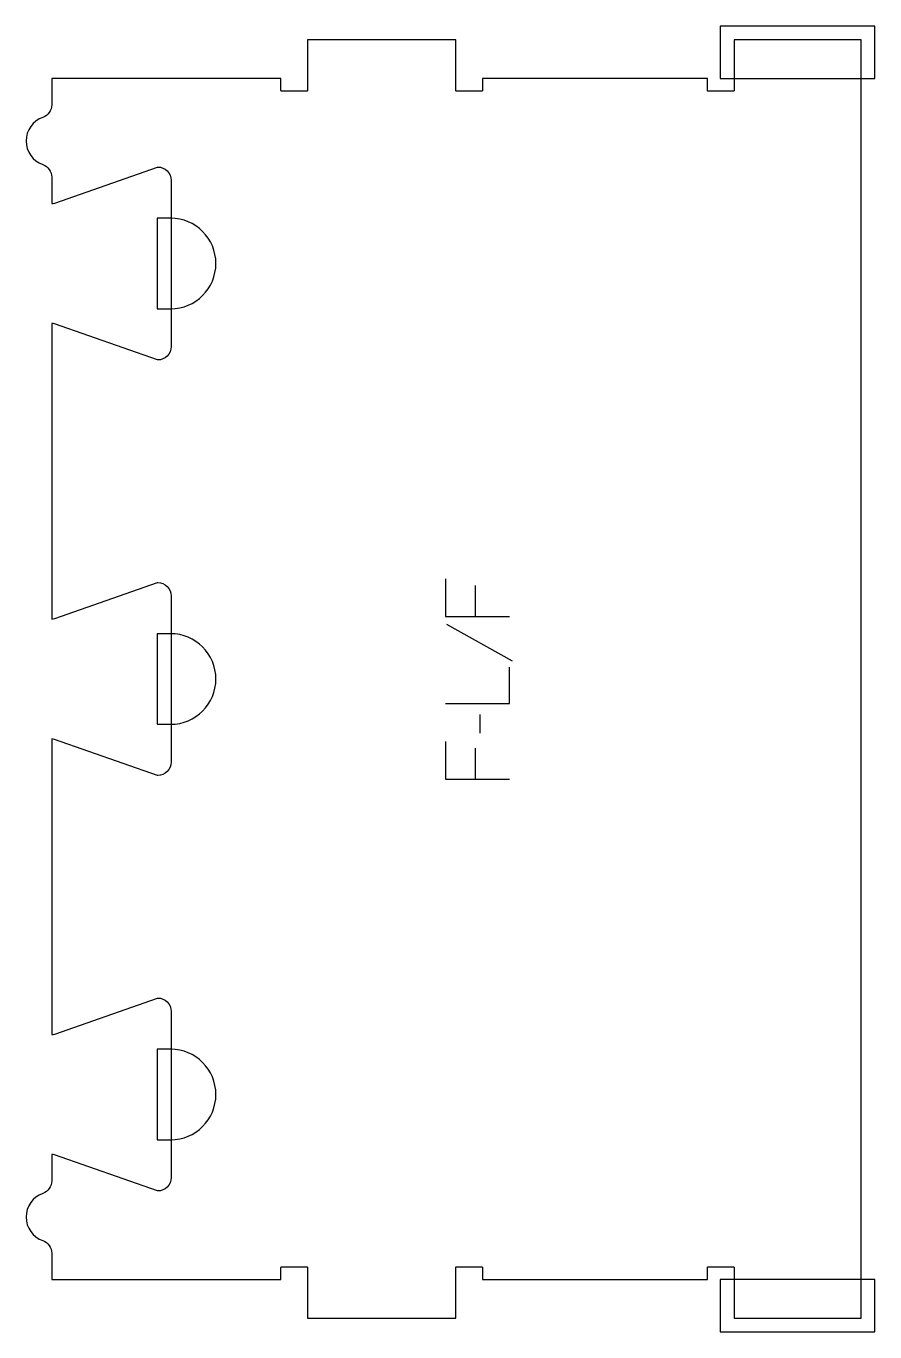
# Model space of a CAD drawing. Extents: x 0 to 398, y -6 to 606.
import ezdxf

# ---------------------------------------------------------------- set-up
doc = ezdxf.new("R2010")
doc.units = 0
for name, color, linetype in [('1_ANYTOOL_1MMDEEP_LABELS_S', 2, 'CONTINUOUS'), ('4_ANYTOOL_CUTTHROUGH_OUTSI', 5, 'CONTINUOUS'), ('5_ANYTOOL_HALF_MILL_9MM_IN', 3, 'CONTINUOUS')]:
    doc.layers.add(name, color=color, linetype=linetype)

msp = doc.modelspace()

# ---------------------------------------------------------------- linework, layer by layer
at = {"layer": '1_ANYTOOL_1MMDEEP_LABELS_S'}
for p, q in [((210.588008, 343.550003), (210.588008, 329.064289)), ((197.088008, 325.464289), (227.859437, 308.278575)), ((212.730865, 283.078575), (212.816579, 274.292861)), ((210.588008, 267.264289), (210.588008, 252.778575))]:
    msp.add_line(p, q, dxfattribs=at)
for points in [[(196.616579, 346.721432), (196.616579, 329.064289), (226.616579, 329.064289)], [(196.616579, 288.221432), (226.616579, 288.221432), (226.616579, 305.321432)], [(196.616579, 270.435718), (196.616579, 252.778575), (226.616579, 252.778575)]]:
    msp.add_lwpolyline(points, dxfattribs=at)
at = {"layer": '4_ANYTOOL_CUTTHROUGH_OUTSI'}
msp.add_lwpolyline([(12, 569.095563, -0.317837), (7.833333, 563.203006, 0.707107), (7.833333, 541.046994, -0.317837), (12, 535.154437), (12, 522.755437, 0.061784), (13.39487, 522.990431), (61.667412, 539.885965, -0.084368), (61.75, 539.9, -0.414214), (68, 533.65), (68, 455.65, -0.414214), (61.75, 449.4, -0.084368), (61.667412, 449.414035), (13.383805, 466.313148, 0.061178), (12, 466.544563), (12, 327.855437, 0.061784), (13.39487, 328.090431), (61.667412, 344.985965, -0.084368), (61.75, 345, -0.414214), (68, 338.75), (68, 260.75, -0.414214), (61.75, 254.5, -0.084368), (61.667412, 254.514035), (13.383805, 271.413148, 0.061178), (12, 271.644563), (12, 132.955437, 0.061784), (13.39487, 133.190431), (61.667412, 150.085965, -0.084368), (61.75, 150.1, -0.414214), (68, 143.85), (68, 65.85, -0.414214), (61.75, 59.6, -0.084368), (61.667412, 59.614035), (13.383805, 76.513148, 0.061178), (12, 76.744563), (12, 64.345563, -0.317837), (7.833333, 58.453006, 0.707107), (7.833333, 36.296994, -0.317837), (12, 30.404437), (12, 18), (39.75, 18), (119.5, 18.000005), (119.5, 23.750005, -0.414214), (119.75, 24.000005), (131.75, 24.000005, -0.414214), (132, 23.750005), (132, 0.000005), (201.5, 0.000005), (201.5, 23.750005, -0.414214), (201.75, 24.000005), (213.75, 24.000005, -0.414214), (214, 23.750005), (214, 18.000005), (319.5, 18.000002), (319.5, 23.75, -0.414214), (319.75, 24), (331.75, 24, -0.414214), (332, 23.75), (332, 0), (391.5, 0), (391.5, 599.5), (332, 599.5), (332, 575.75, -0.414214), (331.75, 575.5), (319.75, 575.5, -0.414214), (319.5, 575.75), (319.5, 581.499998), (214, 581.499995), (214, 575.749995, -0.414214), (213.75, 575.499995), (201.75, 575.499995, -0.414214), (201.5, 575.749995), (201.5, 599.499995), (132, 599.499995), (132, 575.749995, -0.414214), (131.75, 575.499995), (119.75, 575.499995, -0.414214), (119.5, 575.749995), (119.5, 581.499995), (39.75, 581.5), (12, 581.5)], format="xyb", close=True, dxfattribs=at)
at = {"layer": '5_ANYTOOL_HALF_MILL_9MM_IN'}
for points in [[(331.5, 581.5), (392, 581.5), (398, 581.5), (398, 599.74), (398, 606), (325.5, 606), (325.5, 599.74), (325.5, 581.5)], [(392, 18), (331.5, 18), (325.5, 18), (325.5, -6.5), (331.76, -6.5), (391.74, -6.5), (398, -6.5), (398, 18)]]:
    msp.add_lwpolyline(points, close=True, dxfattribs=at)
for points in [[(67.75, 473.4, 1), (67.75, 515.9), (61.5, 515.9), (61.5, 473.4)], [(67.5, 278.5), (67.75, 278.5, 1), (67.75, 321), (61.5, 321), (61.5, 278.5)], [(67.5, 83.6), (67.75, 83.6, 1), (67.75, 126.1), (61.5, 126.1), (61.5, 83.6)]]:
    msp.add_lwpolyline(points, format="xyb", close=True, dxfattribs=at)

doc.saveas('drawing.dxf')
